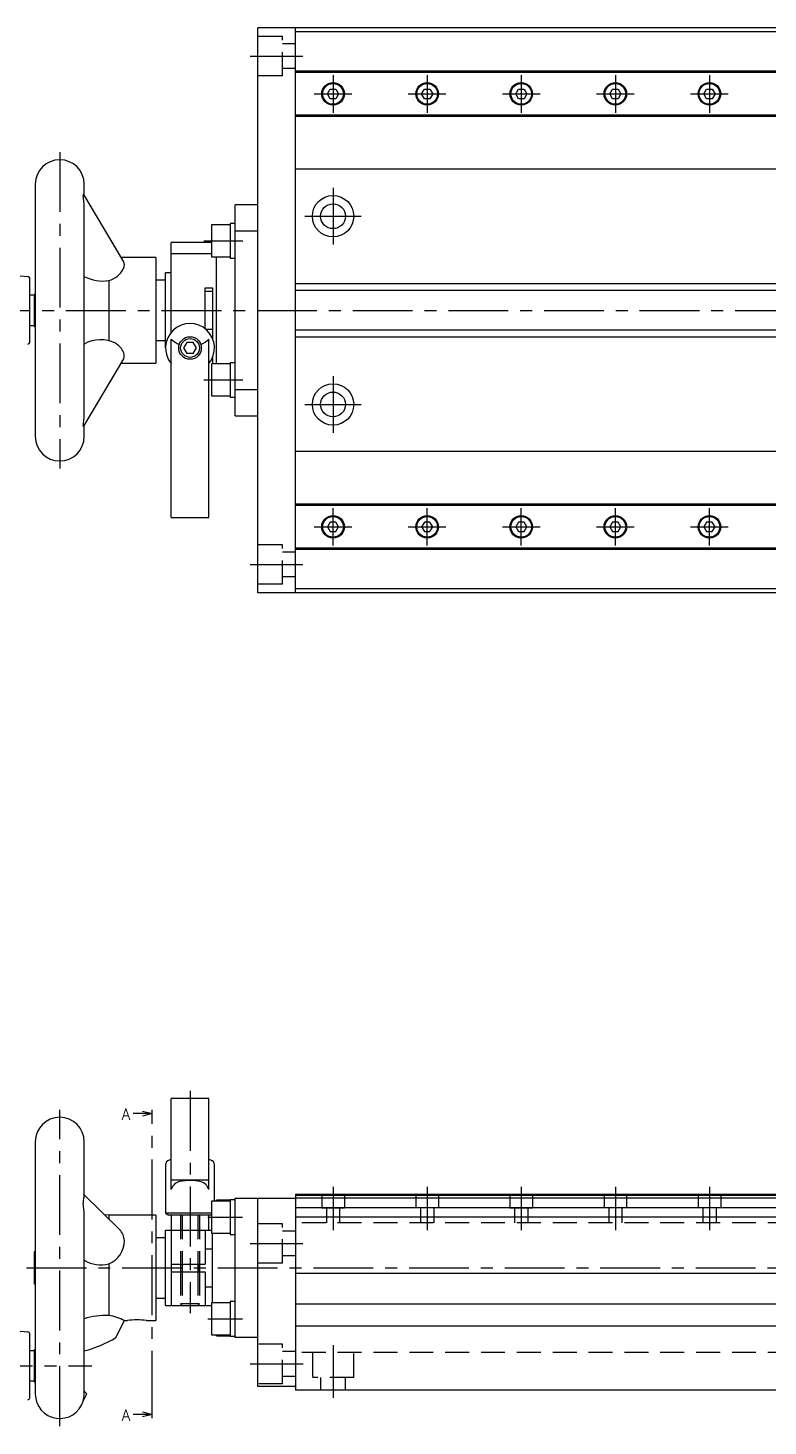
# Model space of a CAD drawing. Extents: x -2 to 705, y -8 to 380.
# Drawn here: x 261.8 to 458.4, y 8 to 379.3 of the extents above; entities that cross this region are included whole.
import ezdxf

# ---------------------------------------------------------------- set-up
doc = ezdxf.new("R2010")
doc.units = 0
doc.header["$LTSCALE"] = 0.5
doc.linetypes.add('CENTER', pattern=[50.8, 31.75, -6.35, 6.35, -6.35])
doc.linetypes.add('DASHED', pattern=[19.05, 12.7, -6.35])
for name, color, linetype in [('MSM_CENTER', 1, 'CENTER'), ('MSM_CONTINUOUS', 7, 'CONTINUOUS'), ('MSM_DASHED', 4, 'DASHED'), ('MSM_NARROW', 5, 'CONTINUOUS'), ('MSM_PART_NUMBER', 7, 'CONTINUOUS')]:
    doc.layers.add(name, color=color, linetype=linetype)
doc.styles.get("Standard").update_dxf_attribs({"font": 'txt.shx', "height": 3, "bigfont": 'bigfont.shx'})

msp = doc.modelspace()

# ---------------------------------------------------------------- linework, layer by layer
at = {"layer": 'MSM_CENTER'}
for p, q in [((320.84, 371.84), (334.84, 371.84)), ((342.84, 366.84), (342.84, 356.84)), ((367.84, 366.84), (367.84, 356.84)), ((392.84, 366.84), (392.84, 356.84)), ((417.84, 366.84), (417.84, 356.84)), ((442.84, 366.84), (442.84, 356.84)), ((337.84, 361.84), (347.84, 361.84)), ((362.84, 361.84), (372.84, 361.84)), ((387.84, 361.84), (397.84, 361.84)), ((412.84, 361.84), (422.84, 361.84)), ((437.84, 361.84), (447.84, 361.84)), ((270.24, 346.34), (270.24, 262.34)), ((342.84, 336.84), (342.84, 321.84)), ((335.34, 329.34), (350.34, 329.34)), ((308.54, 322.84), (318.84, 322.84)), ((221.09, 304.34), (704.84, 304.34)), ((342.84, 286.84), (342.84, 271.84)), ((308.54, 285.84), (318.84, 285.84)), ((335.34, 279.34), (350.34, 279.34)), ((342.84, 241.84), (342.84, 251.84)), ((367.84, 241.84), (367.84, 251.84)), ((392.84, 241.84), (392.84, 251.84)), ((417.84, 241.84), (417.84, 251.84)), ((442.84, 241.84), (442.84, 251.84)), ((337.84, 246.84), (347.84, 246.84)), ((362.84, 246.84), (372.84, 246.84)), ((387.84, 246.84), (397.84, 246.84)), ((412.84, 246.84), (422.84, 246.84)), ((437.84, 246.84), (447.84, 246.84)), ((320.84, 236.84), (334.84, 236.84)), ((304.84, 97), (304.84, 38)), ((270.24, 8), (270.24, 92)), ((294.74, 12.08), (294.74, 90)), ((342.84, 71.5), (342.84, 60)), ((367.84, 71.5), (367.84, 60)), ((392.84, 71.5), (392.84, 60)), ((417.84, 71.5), (417.84, 60)), ((442.84, 71.5), (442.84, 60)), ((309.54, 63.5), (318.75, 63.5)), ((320.84, 56.5), (334.84, 56.5)), ((261.44, 50), (704.84, 50)), ((309.54, 36.5), (318.75, 36.5)), ((342.84, 29.5), (342.84, 15.5)), ((221.74, 24), (278.74, 24)), ((320.84, 24.5), (334.89, 24.5))]:
    msp.add_line(p, q, dxfattribs=at)
at = {"layer": 'MSM_CONTINUOUS'}
for p, q in [((332.84, 379.34), (322.84, 379.34)), ((322.84, 229.34), (322.84, 379.34)), ((332.84, 229.34), (332.84, 379.34)), ((332.84, 379.29), (332.89, 379.29)), ((702.84, 379.34), (332.89, 379.34)), ((332.89, 379.34), (332.89, 379.29)), ((467.84, 378.34), (332.84, 378.34)), ((467.84, 367.84), (332.84, 367.84)), ((467.84, 367.54), (332.84, 367.54)), ((341.36, 361.84), (342.1, 363.12)), ((342.1, 360.56), (341.36, 361.84)), ((342.1, 363.12), (343.58, 363.12)), ((343.58, 360.56), (342.1, 360.56)), ((343.58, 363.12), (344.32, 361.84)), ((344.32, 361.84), (343.58, 360.56)), ((366.36, 361.84), (367.1, 363.12)), ((367.1, 360.56), (366.36, 361.84)), ((367.1, 363.12), (368.58, 363.12)), ((368.58, 360.56), (367.1, 360.56)), ((368.58, 363.12), (369.32, 361.84)), ((369.32, 361.84), (368.58, 360.56)), ((391.36, 361.84), (392.1, 363.12)), ((392.1, 360.56), (391.36, 361.84)), ((392.1, 363.12), (393.58, 363.12)), ((393.58, 360.56), (392.1, 360.56)), ((393.58, 363.12), (394.32, 361.84)), ((394.32, 361.84), (393.58, 360.56)), ((416.36, 361.84), (417.1, 363.12)), ((417.1, 360.56), (416.36, 361.84)), ((417.1, 363.12), (418.58, 363.12)), ((418.58, 360.56), (417.1, 360.56)), ((418.58, 363.12), (419.32, 361.84)), ((419.32, 361.84), (418.58, 360.56)), ((441.36, 361.84), (442.1, 363.12)), ((442.1, 360.56), (441.36, 361.84)), ((442.1, 363.12), (443.58, 363.12)), ((443.58, 360.56), (442.1, 360.56)), ((443.58, 363.12), (444.32, 361.84)), ((444.32, 361.84), (443.58, 360.56)), ((467.84, 356.14), (332.84, 356.14)), ((467.84, 355.84), (332.84, 355.84)), ((467.84, 341.84), (332.84, 341.84)), ((263.74, 337.84), (263.74, 270.84)), ((287.23, 317.2), (276.64, 335.1)), ((276.74, 334.94), (276.74, 337.84)), ((276.74, 276.87), (276.74, 331.81)), ((322.84, 332.34), (316.84, 332.34)), ((316.84, 276.34), (316.84, 332.34)), ((310.54, 327.09), (310.54, 318.59)), ((315.54, 327.09), (310.54, 327.09)), ((315.54, 327.44), (315.54, 318.24)), ((316.84, 327.44), (315.54, 327.44)), ((322.84, 325.36), (316.84, 325.36)), ((299.84, 298.5), (299.84, 322.34)), ((310.54, 322.34), (299.84, 322.34)), ((295.74, 318.34), (286.56, 318.34)), ((295.74, 318.34), (295.74, 290.34)), ((310.54, 319.31), (299.84, 319.31)), ((310.54, 318.59), (315.54, 318.59)), ((311.84, 290.09), (311.84, 318.59)), ((315.54, 318.24), (316.84, 318.24)), ((250.41, 314.34), (261.78, 313.35)), ((262.24, 295.84), (262.24, 312.85)), ((283.24, 312.24), (283.24, 296.29)), ((298.34, 312.34), (295.74, 312.34)), ((298.34, 294.34), (298.34, 314.34)), ((299.84, 314.34), (298.34, 314.34)), ((263.44, 308.34), (262.24, 308.34)), ((263.44, 308.59), (263.44, 300.09)), ((263.74, 308.59), (263.44, 308.59)), ((308.84, 310.34), (310.84, 310.34)), ((308.84, 299.47), (308.84, 310.34)), ((310.84, 309.34), (308.84, 309.34)), ((310.84, 310.34), (310.84, 296.84)), ((467.84, 311.34), (332.84, 311.34)), ((262.24, 300.34), (263.44, 300.34)), ((263.44, 300.09), (263.74, 300.09)), ((308.99, 299.34), (310.84, 299.34)), ((332.84, 297.34), (467.84, 297.34)), ((295.74, 296.34), (298.34, 296.34)), ((299.84, 249.34), (299.84, 296.68)), ((303.97, 295.84), (303.11, 294.34)), ((303.11, 294.34), (303.97, 292.84)), ((305.7, 295.84), (303.97, 295.84)), ((306.57, 294.34), (305.7, 295.84)), ((305.7, 292.84), (306.57, 294.34)), ((309.84, 249.34), (309.84, 296.68)), ((276.64, 273.59), (287.23, 291.49)), ((286.56, 290.34), (295.74, 290.34)), ((305.7, 292.84), (303.97, 292.84)), ((310.54, 290.09), (310.54, 281.59)), ((315.54, 290.09), (310.54, 290.09)), ((310.84, 291.84), (310.84, 290.09)), ((315.54, 290.44), (315.54, 281.24)), ((316.84, 290.44), (315.54, 290.44)), ((316.84, 283.33), (322.84, 283.33)), ((310.54, 281.59), (315.54, 281.59)), ((315.54, 281.24), (316.84, 281.24)), ((316.84, 276.34), (322.84, 276.34)), ((276.74, 270.84), (276.74, 273.75)), ((467.84, 266.84), (332.84, 266.84)), ((467.84, 252.84), (332.84, 252.84)), ((467.84, 252.54), (332.84, 252.54)), ((299.84, 249.34), (309.84, 249.34)), ((342.1, 248.12), (341.36, 246.84)), ((341.36, 246.84), (342.1, 245.56)), ((343.58, 248.12), (342.1, 248.12)), ((342.1, 245.56), (343.58, 245.56)), ((344.32, 246.84), (343.58, 248.12)), ((343.58, 245.56), (344.32, 246.84)), ((367.1, 248.12), (366.36, 246.84)), ((366.36, 246.84), (367.1, 245.56)), ((368.58, 248.12), (367.1, 248.12)), ((367.1, 245.56), (368.58, 245.56)), ((369.32, 246.84), (368.58, 248.12)), ((368.58, 245.56), (369.32, 246.84)), ((392.1, 248.12), (391.36, 246.84)), ((391.36, 246.84), (392.1, 245.56)), ((393.58, 248.12), (392.1, 248.12)), ((392.1, 245.56), (393.58, 245.56)), ((394.32, 246.84), (393.58, 248.12)), ((393.58, 245.56), (394.32, 246.84)), ((417.1, 248.12), (416.36, 246.84)), ((416.36, 246.84), (417.1, 245.56)), ((418.58, 248.12), (417.1, 248.12)), ((417.1, 245.56), (418.58, 245.56)), ((419.32, 246.84), (418.58, 248.12)), ((418.58, 245.56), (419.32, 246.84)), ((442.1, 248.12), (441.36, 246.84)), ((441.36, 246.84), (442.1, 245.56)), ((443.58, 248.12), (442.1, 248.12)), ((442.1, 245.56), (443.58, 245.56)), ((444.32, 246.84), (443.58, 248.12)), ((443.58, 245.56), (444.32, 246.84)), ((467.84, 241.14), (332.84, 241.14)), ((467.84, 240.84), (332.84, 240.84)), ((467.84, 230.34), (332.84, 230.34)), ((332.84, 229.34), (322.84, 229.34)), ((332.89, 229.39), (332.84, 229.39)), ((332.89, 229.39), (332.89, 229.34)), ((702.84, 229.34), (332.89, 229.34)), ((299.84, 70.86), (299.84, 95)), ((309.84, 95), (299.84, 95)), ((309.84, 70.86), (309.84, 95)), ((263.74, 83.5), (263.74, 16.5)), ((276.74, 69.35), (276.74, 83.5)), ((298.34, 77.37), (298.34, 64.5)), ((311.34, 67.75), (311.34, 77.37)), ((299.84, 73.42), (309.84, 73.42)), ((286.17, 60.15), (276.63, 69.46)), ((276.74, 69.17), (276.74, 69.2)), ((315.54, 67.75), (310.54, 67.75)), ((310.54, 67.75), (310.54, 59.25)), ((311.84, 67.75), (311.84, 68)), ((315.54, 68), (311.84, 68)), ((316.84, 68.1), (315.54, 68.1)), ((315.54, 68.1), (315.54, 58.9)), ((316.84, 68.5), (332.84, 68.5)), ((316.84, 31.5), (316.84, 68.5)), ((322.84, 18.5), (322.84, 68.5)), ((471.39, 69.5), (332.84, 69.5)), ((332.84, 69.5), (332.84, 17.5)), ((471.39, 69.2), (332.84, 69.2)), ((470.89, 68.55), (332.84, 68.55)), ((276.74, 16.62), (276.74, 64.2)), ((283.24, 64), (282.12, 64.1)), ((295.74, 64), (283.24, 64)), ((283.24, 64), (283.24, 63.01)), ((295.74, 64), (295.74, 36)), ((310.54, 64.5), (298.34, 64.5)), ((298.34, 64.5), (299.2, 64)), ((310.47, 64), (299.2, 64)), ((299.84, 64), (299.84, 40)), ((309.84, 60), (309.84, 64)), ((310.47, 64), (310.54, 64.04)), ((470.89, 65.95), (332.84, 65.95)), ((702.84, 63.5), (332.84, 63.5)), ((298.34, 60), (310.54, 60)), ((298.34, 40), (298.34, 60)), ((308.84, 60), (308.84, 51)), ((298.34, 58), (295.74, 58)), ((310.54, 59.25), (315.54, 59.25)), ((310.84, 40.75), (310.84, 59.25)), ((315.54, 58.9), (316.84, 58.9)), ((263.74, 54.25), (263.44, 54.25)), ((263.44, 54.25), (263.44, 45.75)), ((310.84, 55), (308.84, 55)), ((283.24, 51.06), (283.24, 37.38)), ((299.84, 51), (308.84, 51)), ((299.84, 49), (308.84, 49)), ((302.34, 51), (302.34, 49)), ((302.34, 51), (302.34, 49)), ((307.34, 49), (307.34, 51)), ((307.34, 51), (307.34, 49)), ((308.84, 49), (308.84, 40)), ((702.84, 48.5), (332.84, 48.5)), ((263.44, 45.75), (263.74, 45.75)), ((308.84, 45), (310.84, 45)), ((332.89, 47.81), (332.84, 47.81)), ((332.89, 47.81), (332.89, 40.5)), ((295.74, 42), (298.34, 42)), ((316.84, 41.1), (315.54, 41.1)), ((315.54, 41.1), (315.54, 31.9)), ((298.34, 40), (310.54, 40)), ((315.54, 40.75), (310.54, 40.75)), ((310.54, 40.75), (310.54, 32.25)), ((332.84, 40.5), (702.84, 40.5)), ((250.41, 34), (261.78, 33)), ((285.11, 31.49), (287.42, 36)), ((287.41, 36), (288.24, 36)), ((293.23, 36), (295.74, 36)), ((702.84, 34.5), (332.84, 34.5)), ((332.89, 34.5), (332.89, 17.5)), ((262.24, 15.49), (262.24, 32.51)), ((310.54, 32.25), (315.54, 32.25)), ((311.84, 32), (311.84, 32.25)), ((311.84, 32), (315.54, 32)), ((315.54, 31.9), (316.84, 31.9)), ((322.84, 31.5), (316.84, 31.5)), ((263.44, 28), (262.24, 28)), ((263.44, 28.25), (263.44, 19.75)), ((263.74, 28.25), (263.44, 28.25)), ((262.24, 20), (263.44, 20)), ((263.44, 19.75), (263.74, 19.75)), ((276.46, 14.6), (277.43, 16.51)), ((332.84, 18.5), (322.84, 18.5)), ((702.84, 17.5), (332.84, 17.5))]:
    msp.add_line(p, q, dxfattribs=at)
for centre, radius in [((342.84, 361.84), 3), ((342.84, 361.84), 2.75), ((367.84, 361.84), 3), ((367.84, 361.84), 2.75), ((392.84, 361.84), 3), ((392.84, 361.84), 2.75), ((417.84, 361.84), 3), ((417.84, 361.84), 2.75), ((442.84, 361.84), 3), ((442.84, 361.84), 2.75), ((342.84, 329.34), 5.5), ((342.84, 329.34), 3.3), ((304.84, 294.34), 3), ((304.84, 294.34), 2.5), ((342.84, 279.34), 5.5), ((342.84, 279.34), 3.3), ((342.84, 246.84), 3), ((342.84, 246.84), 2.75), ((367.84, 246.84), 3), ((367.84, 246.84), 2.75), ((392.84, 246.84), 3), ((392.84, 246.84), 2.75), ((417.84, 246.84), 3), ((417.84, 246.84), 2.75), ((442.84, 246.84), 3), ((442.84, 246.84), 2.75)]:
    msp.add_circle(centre, radius, dxfattribs=at)
for centre, radius, start, end in [((270.24, 337.84), 6.5, 0, 180), ((276.86, 334.98), 0.409, 147.3169, 194.7042), ((255.71, 331.46), 21.03, 0.9537, 9.3449), ((276.51, 335.06), 0.137, 15.5493, 88.8335), ((285.54, 316.39), 1.88, 329.5739, 25.5839), ((261.74, 312.85), 0.5, 0, 85), ((281.68, 323.08), 10.95, 243.1033, 278.1798), ((281.69, 318.14), 6.1, 284.6919, 333.6871), ((304.84, 294.34), 6.5, 320.2849, 219.7151), ((261.74, 295.84), 0.5, 275, 0), ((281.12, 287.72), 8.83, 63.8736, 119.8384), ((281.87, 290.63), 5.91, 29.8339, 58.0094), ((285.2, 292.32), 2.2, 337.8459, 34.7996), ((304.7, 301.95), 7.17, 227.3401, 247.8909), ((304.98, 301.95), 7.17, 292.1091, 312.6599), ((-402.04, 358.04), 683.71, 352.91661, 353.05297), ((259.11, 277.11), 17.63, 354.2775, 359.2376), ((276.88, 273.71), 0.423, 177.3591, 212.6166), ((276.11, 274.1), 0.739, 303.4802, 316.0683), ((270.24, 270.84), 6.5, 180, 0), ((270.24, 83.5), 6.5, 0, 180), ((299.64, 77.37), 1.3, 104.5706, 180), ((304.84, 57.36), 21.97, 103.1548, 104.5706), ((304.84, 57.36), 21.97, 75.4294, 76.8452), ((310.04, 77.37), 1.3, 0, 75.4294), ((302.73, 69.96), 3.03, 100.8084, 162.7136), ((304.81, 59.7), 13.5, 77.7627, 101.3139), ((307, 70.01), 2.96, 16.691, 76.8786), ((279.48, 67.65), 3.03, 158.9586, 189.5128), ((251.56, 63.58), 25.18, 1.3815, 8.1441), ((276.32, 69.17), 0.42, 353.8602, 43.0782), ((274.65, 69.37), 2.11, 342.3741, 353.3332), ((283.03, 57.11), 4.37, 1.6774, 44.0689), ((280.9, 57.12), 6.49, 291.0715, 1.0786), ((281.15, 59.34), 8.54, 238.9479, 284.1872), ((282.87, 15.84), 21.55, 89.0104, 106.5513), ((280.97, 23.5), 14.07, 62.7193, 80.7314), ((290.74, 22.22), 14, 79.7135, 100.2865), ((261.74, 32.51), 0.5, 0, 85), ((268.44, 59.24), 32.37, 284.8475, 300.9876), ((261.74, 15.49), 0.5, 275, 0), ((270.24, 16.5), 6.5, 180, 342.9891), ((269.26, 16.64), 7.48, 344.0942, 359.8778), ((256.92, 0.05), 26.29, 38.7334, 41.0812)]:
    msp.add_arc(centre, radius, start, end, dxfattribs=at)
at = {"layer": 'MSM_DASHED'}
for p, q in [((329.37, 377.09), (322.77, 377.09)), ((329.37, 366.59), (329.37, 377.09)), ((332.77, 375.14), (329.37, 375.14)), ((332.77, 368.54), (329.37, 368.54)), ((329.37, 366.59), (322.77, 366.59)), ((329.37, 242.09), (322.77, 242.09)), ((329.37, 231.59), (329.37, 242.09)), ((332.77, 240.14), (329.37, 240.14)), ((329.37, 231.59), (322.77, 231.59)), ((332.77, 233.54), (329.37, 233.54)), ((339.84, 69.5), (339.84, 66)), ((345.84, 69.5), (345.84, 66)), ((364.84, 69.5), (364.84, 66)), ((370.84, 69.5), (370.84, 66)), ((389.84, 69.5), (389.84, 66)), ((395.84, 69.5), (395.84, 66)), ((414.84, 69.5), (414.84, 66)), ((420.84, 69.5), (420.84, 66)), ((439.84, 69.5), (439.84, 66)), ((445.84, 69.5), (445.84, 66)), ((302.34, 64), (302.34, 51)), ((302.77, 64), (302.77, 51)), ((306.91, 64), (306.91, 51)), ((307.34, 64), (307.34, 51)), ((339.84, 66), (345.84, 66)), ((341.09, 66), (341.09, 62)), ((344.59, 66), (344.59, 62)), ((370.84, 66), (364.84, 66)), ((366.09, 66), (366.09, 62)), ((369.59, 66), (369.59, 62)), ((389.84, 66), (395.84, 66)), ((391.09, 66), (391.09, 62)), ((394.59, 66), (394.59, 62)), ((420.84, 66), (414.84, 66)), ((416.09, 66), (416.09, 62)), ((419.59, 66), (419.59, 62)), ((445.84, 66), (439.84, 66)), ((441.09, 66), (441.09, 62)), ((444.59, 66), (444.59, 62)), ((329.37, 61.75), (322.77, 61.75)), ((329.37, 51.25), (329.37, 61.75)), ((332.77, 59.8), (329.37, 59.8)), ((702.84, 62), (332.84, 62)), ((332.77, 53.2), (329.37, 53.2)), ((302.34, 49), (302.34, 40)), ((302.77, 49), (302.77, 40)), ((306.91, 49), (306.91, 40)), ((307.34, 49), (307.34, 40)), ((329.37, 51.25), (322.77, 51.25)), ((307.34, 40.43), (302.34, 40.43)), ((302.34, 40.43), (302.77, 40)), ((306.91, 40), (307.34, 40.43)), ((329.44, 29.75), (322.84, 29.75)), ((329.44, 19.25), (329.44, 29.75)), ((332.84, 27.8), (329.44, 27.8)), ((702.84, 27.5), (332.84, 27.5)), ((337.34, 27.5), (337.34, 20.9)), ((348.34, 20.9), (348.34, 27.5)), ((329.44, 19.25), (322.84, 19.25)), ((332.84, 21.2), (329.44, 21.2)), ((348.34, 20.9), (337.34, 20.9)), ((339.54, 20.9), (339.54, 17.5)), ((346.14, 17.5), (346.14, 20.9))]:
    msp.add_line(p, q, dxfattribs=at)
at = {"layer": 'MSM_NARROW'}
for p, q in [((467.84, 309.59), (332.84, 309.59)), ((467.84, 299.09), (332.84, 299.09)), ((302.77, 51), (302.77, 49)), ((306.91, 51), (306.91, 49))]:
    msp.add_line(p, q, dxfattribs=at)
at = {"layer": 'MSM_PART_NUMBER'}
for p, q in [((294.74, 91), (289.74, 91)), ((292.24, 91.67), (294.74, 91)), ((294.74, 91), (292.24, 90.33)), ((294.74, 90), (294.74, 92)), ((292.24, 11.75), (294.74, 11.08)), ((294.74, 10.08), (294.74, 12.08)), ((294.74, 11.08), (289.74, 11.08)), ((294.74, 11.08), (292.24, 10.41))]:
    msp.add_line(p, q, dxfattribs=at)

# ---------------------------------------------------------------- texts
for p in [(286.64, 89.35), (286.64, 9.42)]:
    msp.add_text('A', height=3, dxfattribs=at).set_placement(p)

doc.saveas('drawing.dxf')
